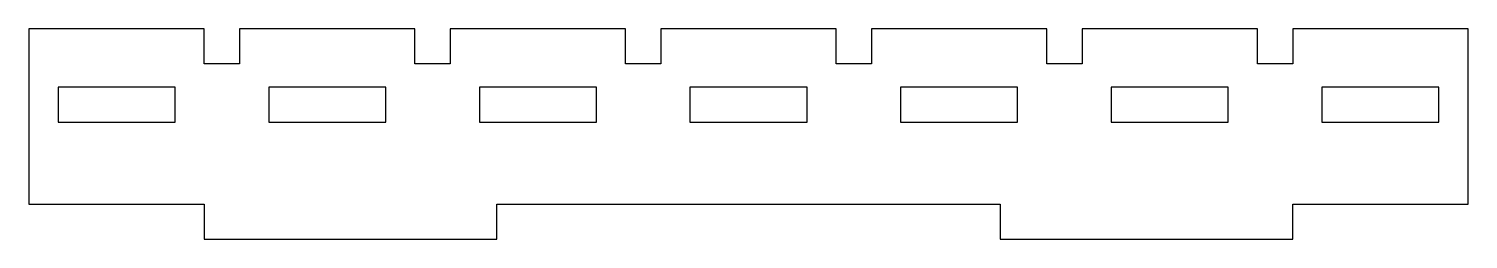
# Model space of a CAD drawing. Header units: millimetres. Extents: x -62 to 62, y -10 to 8.
import ezdxf

# ---------------------------------------------------------------- set-up
doc = ezdxf.new("R2010")
doc.units = ezdxf.units.MM

msp = doc.modelspace()

# ---------------------------------------------------------------- linework, layer by layer
at = {"color": 7, "linetype": 'Continuous', "lineweight": 25}
for p, q in [((-61.5, 7.5), (-61.5, -7.5)), ((-46.5, 7.5), (-61.5, 7.5)), ((-46.5, 4.5), (-46.5, 7.5)), ((-43.5, 7.5), (-43.5, 4.5)), ((-28.5, 7.5), (-43.5, 7.5)), ((-28.5, 4.5), (-28.5, 7.5)), ((-25.5, 7.5), (-25.5, 4.5)), ((-10.5, 7.5), (-25.5, 7.5)), ((-10.5, 4.5), (-10.5, 7.5)), ((-7.5, 7.5), (-7.5, 4.5)), ((7.5, 7.5), (-7.5, 7.5)), ((7.5, 4.5), (7.5, 7.5)), ((10.5, 7.5), (10.5, 4.5)), ((25.5, 7.5), (10.5, 7.5)), ((25.5, 4.5), (25.5, 7.5)), ((28.5, 7.5), (28.5, 4.5)), ((43.5, 7.5), (28.5, 7.5)), ((43.5, 4.5), (43.5, 7.5)), ((46.5, 7.5), (46.5, 4.5)), ((61.5, 7.5), (46.5, 7.5)), ((61.5, -7.5), (61.5, 7.5)), ((-43.5, 4.5), (-46.5, 4.5)), ((-25.5, 4.5), (-28.5, 4.5)), ((-7.5, 4.5), (-10.5, 4.5)), ((10.5, 4.5), (7.5, 4.5)), ((28.5, 4.5), (25.5, 4.5)), ((46.5, 4.5), (43.5, 4.5)), ((-49, 2.5), (-59, 2.5)), ((-59, 2.5), (-59, -0.5)), ((-49, -0.5), (-49, 2.5)), ((-31, 2.5), (-41, 2.5)), ((-41, 2.5), (-41, -0.5)), ((-31, -0.5), (-31, 2.5)), ((-13, 2.5), (-23, 2.5)), ((-23, 2.5), (-23, -0.5)), ((-13, -0.5), (-13, 2.5)), ((5, 2.5), (-5, 2.5)), ((-5, 2.5), (-5, -0.5)), ((5, -0.5), (5, 2.5)), ((23, 2.5), (13, 2.5)), ((13, 2.5), (13, -0.5)), ((23, -0.5), (23, 2.5)), ((41, 2.5), (31, 2.5)), ((31, 2.5), (31, -0.5)), ((41, -0.5), (41, 2.5)), ((59, 2.5), (49, 2.5)), ((49, 2.5), (49, -0.5)), ((59, -0.5), (59, 2.5)), ((-59, -0.5), (-49, -0.5)), ((-41, -0.5), (-31, -0.5)), ((-23, -0.5), (-13, -0.5)), ((-5, -0.5), (5, -0.5)), ((13, -0.5), (23, -0.5)), ((31, -0.5), (41, -0.5)), ((49, -0.5), (59, -0.5)), ((-61.5, -7.5), (-46.5, -7.5)), ((-46.5, -7.5), (-46.5, -10.5)), ((-21.5, -7.5), (21.5, -7.5)), ((-21.5, -10.5), (-21.5, -7.5)), ((21.5, -7.5), (21.5, -10.5)), ((46.5, -10.5), (46.5, -7.5)), ((46.5, -7.5), (61.5, -7.5)), ((-46.5, -10.5), (-21.5, -10.5)), ((21.5, -10.5), (46.5, -10.5))]:
    msp.add_line(p, q, dxfattribs=at)

doc.saveas('drawing.dxf')
